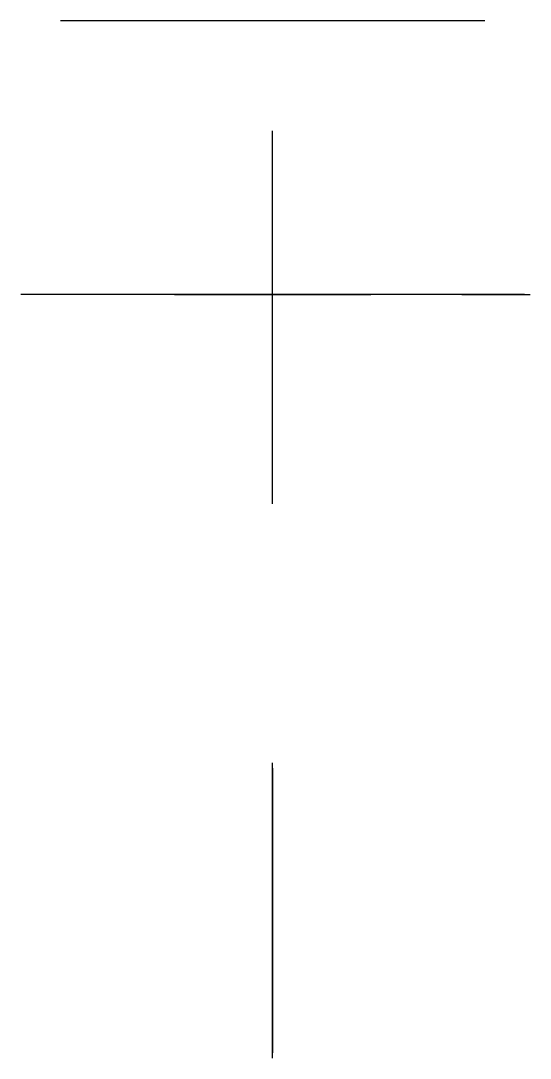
# Model space of a CAD drawing. Header units: millimetres. Extents: x 82 to 185, y -15 to 23.
# Drawn here: x 121.53 to 132.69, y -15.31 to 7.42 of the extents above; entities outside this region: 2.
import ezdxf

# ---------------------------------------------------------------- set-up
doc = ezdxf.new("R2010")
doc.units = ezdxf.units.MM
doc.header["$MEASUREMENT"] = 0

msp = doc.modelspace()

# ---------------------------------------------------------------- linework, layer by layer
for p, q in [((82.133, 23.07, -4.5), (82.133, 23.195, -4.5)), ((184.813, 13.969, -22.5), (184.813, 18.269, -22.5)), ((131.698, 7.423, 40.379), (122.398, 7.423, 40.379)), ((127.048, -2.166, 69.5), (127.048, 5.012, 69.5)), ((127.048, -3.166, 46), (127.048, 4.012, 46)), ((127.048, -0.727, -22.5), (127.048, 3.573, -22.5)), ((124.898, 1.423, 40.379), (129.198, 1.423, 40.379)), ((124.898, 1.423, 48.5), (129.198, 1.423, 48.5)), ((127.048, 1.423, 69.5), (127.048, 1.423, 59.5)), ((131.193, 1.423, 60.379), (132.693, 1.423, 60.379))]:
    msp.add_line(p, q)
at = {"extrusion": (0, 0, -1)}
for p, q in [((132.568, 1.423, 77.621), (121.528, 1.423, 77.621)), ((131.193, 1.423, 69.5), (122.903, 1.423, 69.5))]:
    msp.add_line(p, q, dxfattribs=at)
at = {"extrusion": (0, -1, 0)}
for p, q in [((127.048, -15.314), (127.048, -8.84)), ((127.048, -15.314, 59.5), (127.048, -8.84, 59.5)), ((127.048, -8.956), (127.048, -15.198)), ((127.048, -15.198, 59.5), (127.048, -8.956, 59.5))]:
    msp.add_line(p, q, dxfattribs=at)

doc.saveas('drawing.dxf')
